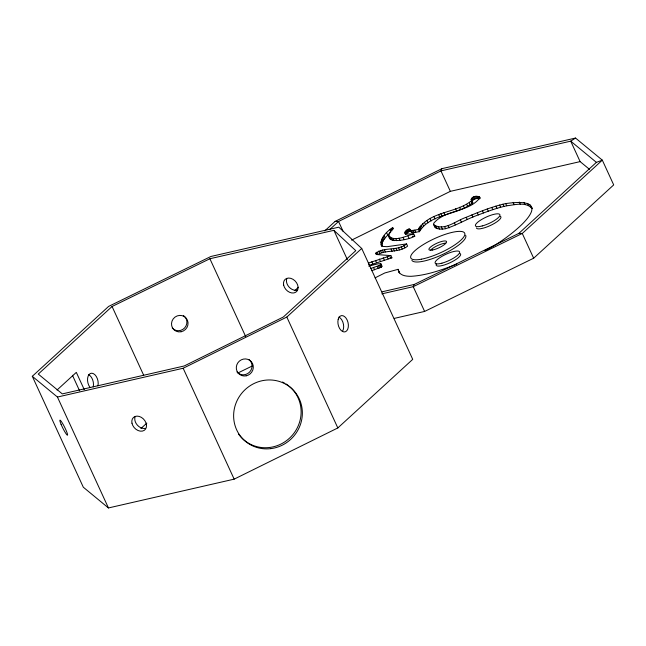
<?xml version="1.0" encoding="UTF-8"?>
<svg xmlns="http://www.w3.org/2000/svg" width="646" height="646" viewBox="0 0 646 646"><rect width="100%" height="100%" fill="white"/><g stroke="black" fill="none" stroke-linecap="round" stroke-linejoin="round"><path stroke-width="0.97" d="M381.665 246.263C378.37 239.27 388.521 229.152 393.139 228.022C377.886 245.472 406.56 240.95 414.772 236.186L413.755 233.981L406.1 233.997L405.139 233.577L405.034 231.995C406.108 230.477 408.264 228.28 410.25 229.435L411.849 232.673L419.415 231.704C430.47 213.107 457.764 215.659 472.791 202.642L471.136 199.348C472.323 196.077 477.265 195.407 479.857 197.28L479.938 197.741C468.996 212.486 445.037 209.336 433.627 223.411C433.579 229.669 441.137 229.629 445.562 228.7C456.851 225.309 467.09 218.76 478.315 214.932C487.601 211.363 496.992 207.891 506.739 205.783C514.717 204.952 525.876 201.431 531.981 208.464M381.98 246.199C381.431 239.981 387.398 235.879 390.975 231.712L389.958 229.508M390.071 238.988L389.837 236.484M376.828 252.231L377.837 254.435C387.027 249.477 398.986 253.079 407.602 246.134L406.592 243.93C397.734 251.359 384.733 246.578 375.827 253.103L375.633 253.765L377.167 254.564L390.895 255.63L391.904 257.835L369.383 265.264L368.373 263.059L390.895 255.63M419.415 231.704L418.398 229.5C429.453 210.903 456.754 213.455 471.774 200.438M394.213 318.405L424.624 311.437L533.661 258.214L613.7 184.909L602.314 160.151L575.529 138.05L441.953 168.654L440.952 170.891L338.544 221.473L329.678 229.588M472.791 202.642L472.145 201.552C473.171 198.556 477.031 198.096 479.712 198.782L478.694 196.578M381.843 293.865L413.238 286.679L522.275 233.456L602.314 160.151L596.403 162.364L518.851 233.384L414.28 284.426L413.238 286.679L424.624 311.437M411.268 231.648C409.281 230.485 407.125 232.681 406.043 234.199L405.034 231.995M370.764 268.478L379.767 265.28L380.946 264.359L380.865 263.778L378.217 263.778L368.729 266.095M371.781 270.682L381.56 267.008L381.883 265.982L380.865 263.778M32.3 376.303L108.609 306.422L210.943 256.47L338.795 227.174L361.72 248.452L412.729 359.354L337.826 427.951L234.159 479.146L108.447 507.95L83.31 487.205L32.3 376.303L57.437 397.048L108.447 507.95M112.065 306.495L38.267 374.074L62.299 393.907L184.158 365.991L283.328 317.008L355.785 250.656L333.885 230.331L209.893 258.739L112.065 306.495L143.67 375.221M57.05 390.014L76.317 372.371L84.263 389.651M324.72 230.929L335.088 221.425L441.953 168.654M140.925 428.532L146.828 423.122M294.738 290.652L298.436 287.268M57.437 397.048L183.157 368.252L286.816 317.057L361.72 248.452M575.529 138.05L570.717 141.159L440.952 170.891L450.359 191.337L580.124 161.613L589.467 169.317M375.06 277.877L384.855 272.943L398.089 269.334L399.349 272.87L398.089 269.334M484.944 250.559C502.265 243.469 567.858 194.696 505.721 203.579C492.09 206.623 479.074 211.896 466.234 217.306C456.229 220.48 444.182 231.623 433.732 224.703M351.545 240.142L450.359 191.337M238.011 372.936L252.505 365.862M456.787 264.117C442.139 269.826 426.982 275.325 411.155 276.302C406.544 276.351 400.044 275.858 398.332 270.666M388.642 235.943C395.11 242.379 406.342 235.507 413.755 233.981M381.883 291.855L414.28 284.426M410.25 229.435L410.38 230.202L411.688 230.557L418.398 229.5M412.269 236.323L414.772 236.186M406.592 243.93L387.051 246.691L382.965 246.433L380.995 244.794M335.088 221.425L338.544 221.473L343.042 231.252M518.851 233.384L522.275 233.456L533.661 258.214M390.063 257.576L391.904 257.835M596.403 162.364L570.717 141.159L580.124 161.613M531.432 206.922L532.11 208.4M530.035 204.911L531.052 207.124M527.596 203.369L528.606 205.573M524.027 202.384L525.045 204.588M519.247 202.028L520.264 204.233M513.174 202.4L514.192 204.604M505.721 203.579L506.739 205.783M502.903 204.201L503.92 206.413M499.616 205.065L500.634 207.269M495.894 206.147L496.911 208.359M491.767 207.463L492.785 209.667M487.27 208.997L488.287 211.21M479.421 196.885L480.099 198.354M477.757 196.368L478.775 198.58M476.675 196.287L477.693 198.492M482.441 210.757L483.45 212.962M475.521 196.344L476.538 198.548M474.366 196.562L475.383 198.766M473.276 196.949L474.293 199.154M472.331 197.531L473.34 199.743M471.588 198.322L472.606 200.535M471.136 199.348L472.145 201.552M477.297 212.728L478.315 214.932M471.112 201.657L472.129 203.861M469.351 202.981L470.369 205.186M471.887 214.908L472.904 217.113M466.711 204.37L467.728 206.575M463.384 205.808L464.401 208.012M466.234 217.306L467.244 219.511M459.597 207.261L460.614 209.465M455.543 208.69L456.56 210.895M460.372 219.898L461.381 222.103M454.332 222.7L455.349 224.905M443.915 212.615L444.933 214.827M448.154 225.696L449.164 227.901M440.919 213.705L441.929 215.909M444.553 226.496L445.562 228.7M438.699 214.633L439.708 216.838M441.307 226.867L442.324 229.072M434.031 216.781L435.049 218.986M438.521 226.835L439.53 229.047M436.268 226.447L437.277 228.652M434.645 225.729L435.654 227.933M430.155 218.776L431.165 220.98M426.99 220.617L427.999 222.83M424.462 222.305L425.48 224.509M422.5 223.831L423.518 226.035M421.03 225.179L422.048 227.392M419.981 226.366L420.998 228.571M419.278 227.368L420.288 229.572M418.834 228.183L419.852 230.396M414.764 230.226L415.782 232.439M412.988 230.485L414.005 232.689M411.688 230.557L412.705 232.77M410.832 230.46L411.849 232.673M410.38 230.202L411.397 232.407M409.709 229.112L410.719 231.316M409.289 229.072L410.299 231.276M408.789 229.12L409.798 231.325M408.224 229.273L409.241 231.478M407.618 229.54L408.635 231.752M406.98 229.936L407.997 232.148M406.326 230.469L407.343 232.681M407.941 235.951L408.95 238.156M405.672 231.155L406.689 233.359M404.872 233.004L405.551 234.482M403.039 237.308L404.057 239.513M403.863 245.537L404.88 247.741M398.994 238.132L400.003 240.336M392.558 227.57L393.236 229.039M401.182 246.764L402.2 248.976M391.928 227.917L392.606 229.395M391.064 228.555L392.082 230.767M395.723 238.495L396.741 240.7M398.55 247.684L399.567 249.897M393.164 238.463L394.181 240.667M391.25 238.116L392.267 240.32M395.982 248.355L396.999 250.559M389.901 237.534L390.919 239.739M388.585 235.087L389.603 237.292M386.704 232.867L387.713 235.071M393.487 248.815L394.504 251.019M391.064 249.13L392.082 251.334M384.225 235.645L385.242 237.849M383.264 236.872L384.281 239.077M382.48 238.019L383.498 240.231M381.859 239.125L382.876 241.338M381.398 240.207L382.416 242.42M381.092 241.289L382.101 243.502M384.378 249.768L385.396 251.972M380.922 242.403L381.939 244.608M387.115 256.64L388.133 258.844M382.367 250.067L383.385 252.271M380.478 250.486L381.495 252.699M383.231 257.794L384.249 259.999M378.726 251.108L379.743 253.313M379.323 259.054L380.341 261.259M375.827 253.103L376.505 254.572M380.946 264.359L381.964 266.564M380.542 264.803L381.56 267.008M379.767 265.28L380.777 267.484M378.645 265.789L379.662 267.993M375.488 260.378L376.505 262.583M377.216 266.346L378.233 268.55M371.805 261.727L372.823 263.931M373.59 267.573L374.599 269.778M333.885 230.331L347.378 259.66M286.816 317.057L337.826 427.951M209.893 258.739L245.722 336.631M183.157 368.252L234.159 479.146M72.449 375.286L79.603 390.838M434.645 225.615L434.75 226.907M289.117 386.211A35.11 33.721 -47.1 0 1 289.715 437.972A35.11 33.721 -47.1 0 1 238.398 433.886M282.488 382.012A35.11 33.721 -47.1 0 1 284.232 382.908M285.936 383.918A35.11 33.721 -47.1 0 1 288.35 385.605M88.454 374.607A8.455 5.128 77.1 0 1 93.234 386.897M89.939 387.309A8.455 5.128 77.1 0 1 88.155 376.069A8.455 5.128 77.1 0 1 94.97 374.793A8.455 5.128 77.1 0 1 97.942 385.815M249.106 359.612A8.689 8.35 -47.1 0 1 249.509 372.169A8.689 8.35 -47.1 0 1 236.985 371.983M145.52 428.355A8.43 6.339 47.5 0 1 137.38 425.165A8.43 6.339 47.5 0 1 135.095 416.783M338.908 317.065A8.317 5.047 77.1 0 1 342.711 330.938M297.112 290.175A8.366 6.29 47.5 0 1 289.037 287.018A8.366 6.29 47.5 0 1 286.759 278.692M183.472 315.563A8.43 8.115 -43.6 0 1 184.675 327.885A8.43 8.115 -43.6 0 1 172.224 327.934M465.629 235.249A29.659 7.679 -24.7 0 1 442.534 254.5A29.659 7.679 -24.7 0 1 411.89 260.322M430.486 250.301A9.69 2.511 -24.7 0 1 445.659 243.146M460.033 253.523A13.429 3.472 -24.7 0 1 456.504 259.094A13.429 3.472 -24.7 0 1 442.97 265.369L440.306 265.95A13.429 3.472 -24.7 0 1 436.349 264.02M500.319 216.313A13.429 3.472 -24.7 0 1 496.79 221.877A13.429 3.472 -24.7 0 1 483.256 228.159L480.592 228.732A13.429 3.472 -24.7 0 1 476.425 227.893M482.239 225.955L479.574 226.528A13.429 3.472 -24.7 0 1 482.723 218.865A13.429 3.472 -24.7 0 1 499.956 215.134A13.429 3.472 -24.7 0 1 482.239 225.955M441.953 263.164L439.288 263.746A13.429 3.472 -24.7 0 1 442.437 256.074A13.429 3.472 -24.7 0 1 459.669 252.344A13.429 3.472 -24.7 0 1 441.953 263.164M270.642 448.655A35.11 33.721 -47.1 0 0 296.344 393.81A35.11 33.721 -47.1 0 0 236.993 400.795A35.11 33.721 -47.1 0 0 270.642 448.655M61.071 424.309A8.39 1.001 63.4 0 0 67.483 435.194A8.39 1.001 63.4 0 0 62.646 423.558A8.39 1.001 63.4 0 0 61.071 424.309M338.197 319.294A8.317 5.047 77.1 0 0 344.011 331.939A8.317 5.047 77.1 0 0 347.177 320.061A8.317 5.047 77.1 0 0 338.197 319.294M246.183 375.819A8.689 8.35 -47.1 0 0 251.383 361.784A8.689 8.35 -47.1 0 0 236.84 364.772A8.689 8.35 -47.1 0 0 246.183 375.819M131.97 423.195A8.43 6.339 47.5 0 0 144.139 430.422A8.43 6.339 47.5 0 0 141.377 417.373A8.43 6.339 47.5 0 0 131.97 423.195M283.642 285.072A8.366 6.29 47.5 0 0 295.715 292.25A8.366 6.29 47.5 0 0 292.977 279.298A8.366 6.29 47.5 0 0 283.642 285.072M181.114 331.753A8.43 8.115 -43.6 0 0 186.193 318.179A8.43 8.115 -43.6 0 0 172.038 321.03A8.43 8.115 -43.6 0 0 181.114 331.753M421.41 259.191A29.659 7.679 -24.7 0 0 464.676 235.209A29.659 7.679 -24.7 0 0 427.151 242.339A29.659 7.679 -24.7 0 0 421.41 259.191M432.521 250.01A9.69 2.511 -24.7 0 0 446.564 242.137A9.69 2.511 -24.7 0 0 434.152 244.6A9.69 2.511 -24.7 0 0 432.521 250.01"/></g></svg>
